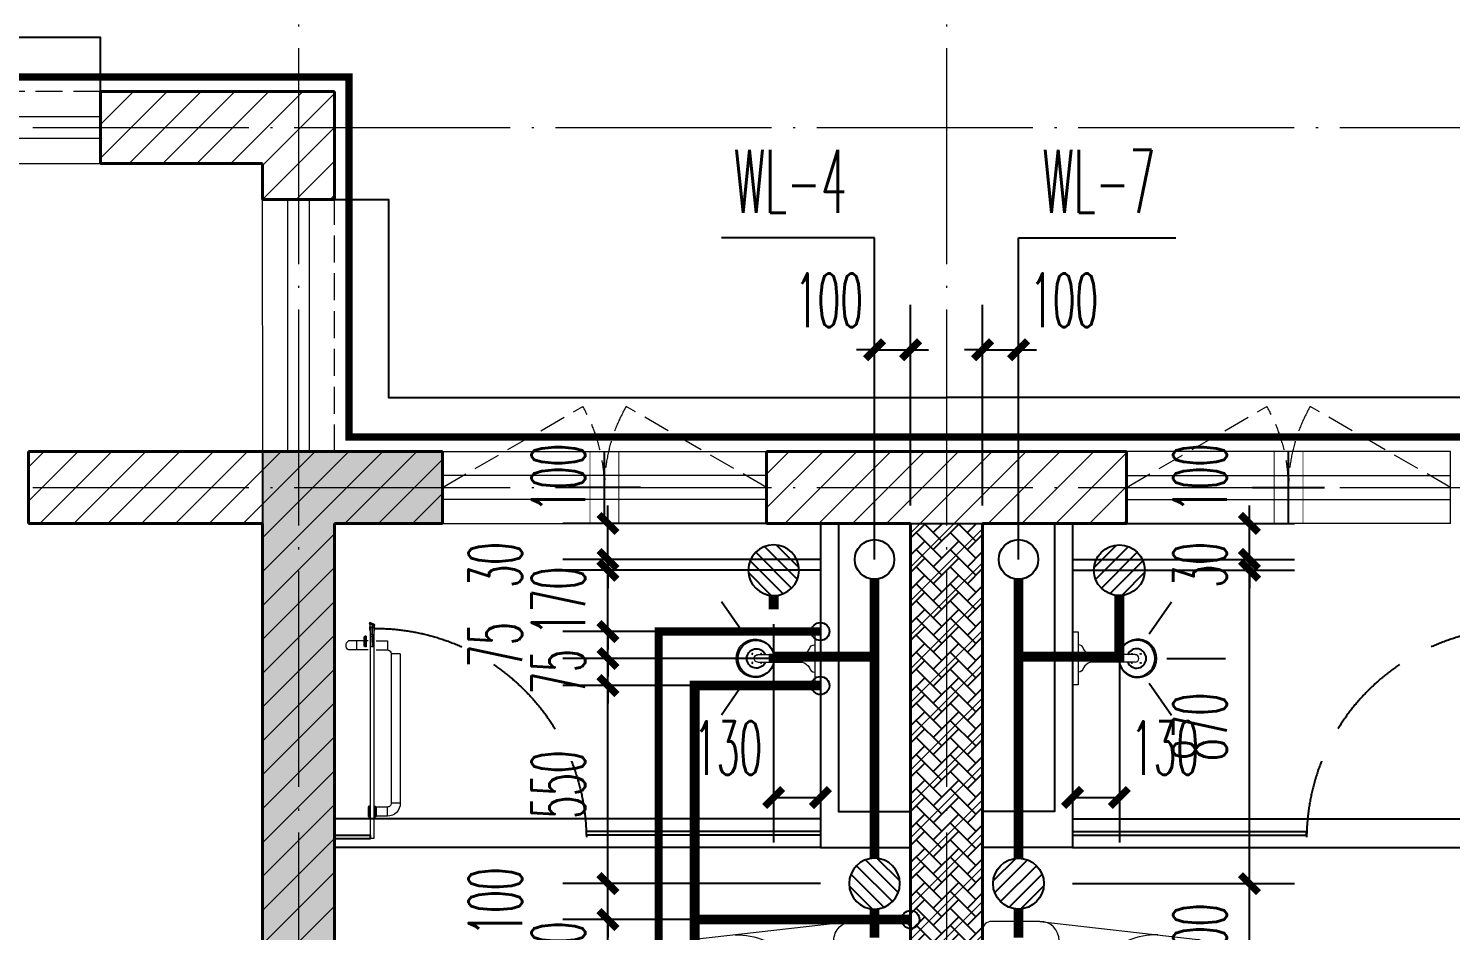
# Model space of a CAD drawing. Extents: x 27938 to 650306, y -92720 to 1524912.
# Drawn here: x 296967 to 300917, y 111775 to 114281 of the extents above; entities that cross this region are included whole.
import ezdxf

# ---------------------------------------------------------------- set-up
doc = ezdxf.new("R2010")
doc.units = 0
doc.header["$LTSCALE"] = 1000
doc.header["$MEASUREMENT"] = 0
doc.linetypes.add('DASH', pattern=[0.35, 0.25, -0.1])
doc.linetypes.add('DOTE', pattern=[2.42, 2, -0.2, 0.02, -0.2])
for name, color, linetype in [('COLUMN', 9, 'Continuous'), ('DIM_污水', 3, 'Continuous'), ('EQUIP_地漏', 7, 'Continuous'), ('IP-bath&kitchen-JOHNSON', 4, 'Continuous'), ('P-bath&kitchen-JOHNSON', 4, 'Continuous'), ('PIPE-污水', 2, 'W'), ('PIPE-热给水', 5, 'RJ1'), ('PIPE-给水', 3, 'J1'), ('TWT_DIM', 3, 'Continuous'), ('VPIPE-污水', 2, 'W'), ('VPIPE-热给水', 5, 'RJ1'), ('VPIPE-给水', 3, 'TG_J'), ('保温', 6, 'Continuous'), ('机电标识类', 1, 'Continuous'), ('看线', 251, 'Continuous')]:
    doc.layers.add(name, color=color, linetype=linetype)
for name, color, linetype, lineweight in [('DOTE', 19, 'DOTE', 9), ('LVTRY', 1, 'Continuous', 13), ('PUB_HATCH', 8, 'Continuous', 9), ('WALL', 9, 'Continuous', 40), ('WINDOW', 8, 'Continuous', 15), ('平面-栏杆', 135, 'Continuous', 15), ('平面-看线', 45, 'Continuous', 15), ('平面-空调室内机', 176, 'Continuous', 9), ('空调', 76, 'Continuous', 13)]:
    doc.layers.add(name, color=color, linetype=linetype, lineweight=lineweight)
doc.styles.add('_TCH_DIM_T3', font='SIMPLEX.shx', dxfattribs={"width": 0.494118, "bigfont": 'GBCBIG.shx'})
doc.styles.add('_TWT_SERIAL', font='simplex.shx', dxfattribs={"width": 0.6, "oblique": 10, "height": 3, "bigfont": 'aadri.shx'})
doc.styles.get("Standard").update_dxf_attribs({"font": 'gbenor.shx', "bigfont": 'gbcbig.shx'})
doc.styles.add('TG_LINETYPE', font='SIMPLEX', dxfattribs={"width": 0.8, "height": 3, "bigfont": 'HZTXT'})
doc.linetypes.add('J1', pattern='A,3,-0.2,["J1",Standard,S=0.25,R=0,X=-0.1,Y=-0.115],-0.35', length=3.55)
doc.linetypes.add('RJ1', pattern='A,3,-0.2,["RJ1",Standard,S=0.25,R=0,X=-0.1,Y=-0.115],-0.5', length=3.7)
doc.linetypes.add('TG_J', pattern='A,2,-0.22,["J",TG_LINETYPE,S=0.1,R=0,X=-0.18,Y=-0.15],0', length=2.22)
doc.linetypes.add('W', pattern='A,3,-0.2,["W",Standard,S=0.25,R=0,X=-0.1,Y=-0.115],-0.2', length=3.4)
doc.dimstyles.new('_TWT_ARCH&&50', dxfattribs={"dimtxt": 148.75, "dimasz": 50, "dimexe": 125, "dimexo": 150, "dimgap": 63.125, "dimtad": 1, "dimdec": 0, "dimzin": 0, "dimdsep": 46, "dimtxsty": '_TCH_DIM_T3', "dimblk": 'ARCHTICK', "dimcen": 0.09, "dimclrt": 7, "dimazin": 2, "dimtfac": 1, "dimtdec": 0, "dimtix": 1, "dimtmove": 2, "dimatfit": 3, "dimfxl": 1, "dimtolj": 1, "dimtzin": 0, "dimarcsym": 0})
pattern_1 = [(45, (0, 47.75), (-47.022601, 47.022601), [])]

# ---------------------------------------------------------------- blocks, each defined once
blk = doc.blocks.new('FGDGDRGSDGDG')
at = {"layer": 'DOTE', "linetype": 'DOTE', "ltscale": 0.3}
for p, q in [((515782.5, 529998.5), (515782.5, 522348.5)), ((517582.5, 529998.5), (517582.5, 513948.5)), ((488182.5, 526148.5), (546982.5, 526148.5)), ((488182.5, 525148.5), (546982.5, 525148.5))]:
    blk.add_line(p, q, dxfattribs=at)
blk = doc.blocks.new('rrrrrrrrrrrra')
at = {"color": 0}
for p, q in [((252.6, 483.7), (-87.4, 483.7)), ((-112.4, 458.7), (-112.4, 324.3)), ((277.6, 324.3), (277.6, 458.7)), ((-112.4, 324.3), (-63.7, -103.4)), ((277.6, 324.3), (227.5, -115.6)), ((-59.1, 271.1), (224.3, 271.1)), ((-20.6, 232.4), (-34.2, 153.6)), ((191.3, 200.5), (-26.1, 200.5)), ((185.8, 232.4), (-20.6, 232.4)), ((185.8, 232.4), (199.4, 153.6))]:
    blk.add_line(p, q, dxfattribs=at)
for centre, radius, start, end in [((-87.4, 458.7), 25, 90, 180), ((252.6, 458.7), 25, 0, 90), ((-59.1, 324.3), 53.3, 180, 270), ((224.3, 324.3), 53.3, 270, 0), ((-322.6, 209.8), 293.8, 333.5369, 351.4828), ((487.8, 209.8), 293.8, 188.5172, 206.4631), ((149, -3.2), 224.1, 158.5202, 180), ((16.2, -3.2), 224.1, 0, 21.4798), ((83.8, -63.6), 152.8, 195.0773, 340.1181)]:
    blk.add_arc(centre, radius, start, end, dxfattribs=at)
blk = doc.blocks.new('A$C1E0F638F')
at = {"color": 0}
for points in [[(499.7, 435.1), (499.7, 85.1), (0, 85.1), (0, 435.1)], [(269.9, 30), (229.9, 30), (229.9, 195), (269.9, 195)], [(119.9, 0), (179.9, 0), (179.9, 60), (119.9, 60)], [(146.9, 55), (152.9, 55), (152.9, 5), (146.9, 5)], [(379.9, 0), (319.9, 0), (319.9, 60), (379.9, 60)], [(352.9, 55), (346.9, 55), (346.9, 5), (352.9, 5)], [(229.9, 30), (269.9, 30), (269.9, 10), (229.9, 10)]]:
    blk.add_lwpolyline(points, close=True, dxfattribs=at)
blk.add_lwpolyline([(269.9, 60), (279.9, 60), (279.9, 0), (219.9, 0), (219.9, 60), (229.9, 60)], dxfattribs=at)
blk.add_circle((249.9, 236.3), 26, dxfattribs=at)
blk = doc.blocks.new('135')
blk.add_hatch(color=0).paths.add_polyline_path([(4.8, 1.8), (3.6, -1), (-4.7, 2.5), (-3.5, 5.3)])
at = {"color": 0}
for p, q in [((-6.3, 2.6), (5.4, -2.3)), ((-5.7, 2.9), (-5.2, 2.7)), ((-5.6, 18.9), (-3.4, 19.4)), ((-3.4, 19.4), (-5.5, 19.4)), ((5.2, 10.9), (-5.3, 10.9)), ((5.2, 9.7), (-5.2, 9.7)), ((-5.2, 2.7), (-3.8, 5.9)), ((-5, 10.9), (-5, 30.5)), ((-3.8, 5.9), (5.4, 2.1)), ((0, 0), (0, 39.1)), ((5.6, 18.9), (3.4, 19.3)), ((3.4, 19.3), (5.6, 19.3)), ((4.1, -1.2), (5.4, 2.1)), ((5, 10.9), (5, 32.3)), ((4.1, -1.2), (5.7, -1.8))]:
    blk.add_line(p, q, dxfattribs=at)
for centre, radius, start, end in [((6.2, 15.8), 13.5, 151.0147, 204.8403), ((13.5, 4.2), 20.5, 163.0924, 182.0012), ((-6, 3.6), 1, 184.2275, 248.4661), ((8.6, 15.5), 14.6, 166.278, 198.0953), ((13.5, 4.2), 19.5, 163.7443, 182.5269), ((-5.5, 3.3), 0.5, 181.9385, 247.2597), ((-5.2, 22.1), 0.5, 335.7643, 151.0147), ((3.8, 18.1), 9.42, 155.7643, 171.9773), ((5.2, 22.3), 0.5, 29.8425, 204.574), ((-5.9, 17.2), 11.7, 10.475, 24.574), ((29.1, 6.7), 24, 172.9439, 199.2318), ((-6.3, 15.4), 12.4, 338.6449, 16.0476), ((-6, 15.8), 13.4, 334.9111, 29.8425), ((26.4, 6.3), 20.6, 169.1454, 199.9526), ((5.9, -1.2), 1.17, 247.4597, 19.9526), ((5.9, -1.4), 0.5, 247.4597, 19.2318)]:
    blk.add_arc(centre, radius, start, end, dxfattribs=at)
blk.add_open_spline([(-5, 30.5), (-4.1, 31.3), (-2.3, 33), (0.9, 29.2), (3.5, 31.1), (5, 32.3)], degree=3, knots=[0, 0, 0, 0, 3.066329, 6.218313, 11.124135, 11.124135, 11.124135, 11.124135], dxfattribs=at)
blk = doc.blocks.new('SDFAWERAWER')
at = {"layer": 'LVTRY', "color": 0}
for p, q in [((593987.8, -1242190.5), (593978.2, -1242214)), ((594017.1, -1242202.5), (593987.8, -1242190.5)), ((594015.8, -1242220.4), (594027.2, -1242192.7)), ((594025.7, -1242203.9), (594018.5, -1242221.5)), ((594022.6, -1242211.4), (594029.8, -1242193.8)), ((594025.4, -1242210.8), (594031.1, -1242196.8)), ((594027.2, -1242192.7), (594033, -1242195.1)), ((594029.8, -1242193.8), (594031.1, -1242196.8)), ((594032.2, -1242197.2), (594033, -1242195.1)), ((594033, -1242195.1), (594034, -1242197.4)), ((594033.8, -1242197.9), (594034, -1242197.4)), ((594047.3, -1242200.9), (594035.9, -1242228.7)), ((594041.6, -1242228.5), (594051.2, -1242205)), ((594049.9, -1242202), (594043.3, -1242218.2)), ((594047.3, -1242200.9), (594049.9, -1242202)), ((594049.9, -1242202), (594051.2, -1242205)), ((593941.2, -1242210.1), (593783.7, -1242594.8)), ((593964.6, -1242219.7), (593807.2, -1242604.4)), ((593941.2, -1242210.1), (593964.6, -1242219.7)), ((594007.5, -1242226), (593978.2, -1242214)), ((594015.8, -1242220.4), (594021.7, -1242222.8)), ((594018.5, -1242221.5), (594021.5, -1242220.3)), ((594025.4, -1242210.8), (594021.5, -1242220.3)), ((594022.6, -1242220.7), (594021.7, -1242222.8)), ((594021.7, -1242222.8), (594023.9, -1242221.9)), ((594024.2, -1242221.4), (594023.9, -1242221.9)), ((594027.7, -1242234.3), (594078.4, -1242255)), ((594035.9, -1242228.7), (594038.6, -1242229.7)), ((594037.3, -1242210.8), (594088, -1242231.6)), ((594038.6, -1242229.7), (594045.2, -1242213.6)), ((594038.6, -1242229.7), (594041.6, -1242228.5)), ((594057.1, -1242246.3), (594066.7, -1242222.8)), ((593783.7, -1242594.8), (593807.2, -1242604.4)), ((593803.2, -1242641.3), (593812.8, -1242617.9)), ((593812.8, -1242617.9), (593842.2, -1242629.9)), ((593842.2, -1242629.9), (593832.6, -1242653.3)), ((593845.2, -1242628.6), (593833.8, -1242656.3)), ((593847.8, -1242629.7), (593836.5, -1242657.4)), ((593845.2, -1242628.6), (593842.2, -1242629.9)), ((593847.8, -1242629.7), (593845.2, -1242628.6)), ((593847.1, -1242661.8), (593858.5, -1242634.1)), ((593849.8, -1242662.9), (593861.2, -1242635.2)), ((593852.1, -1242661.9), (593862.1, -1242637.4)), ((593858.5, -1242634.1), (593861.2, -1242635.2)), ((593861.2, -1242635.2), (593862.1, -1242637.4)), ((593803.2, -1242641.3), (593832.6, -1242653.3)), ((593833.8, -1242656.3), (593832.6, -1242653.3)), ((593836.5, -1242657.4), (593833.8, -1242656.3)), ((593847.1, -1242661.8), (593849.8, -1242662.9))]:
    blk.add_line(p, q, dxfattribs=at)
blk.add_lwpolyline([(593823.5, -1242717), (594045.8, -1242173.9), (594036.5, -1242170.2), (593814.2, -1242713.2)], close=True, dxfattribs=at)
blk.add_arc((594075.3, -1242240), 15.3, 281.7932, 33.7019, dxfattribs=at)
for centre, major_axis, start_param, end_param in [((593974.2, -1242223.6), (3.93, 9.6), 0, 1.570796), ((593816.8, -1242608.3), (13.5, 33.1), 1.570796, 3.141593), ((593816.8, -1242608.3), (3.93, 9.6), 1.570796, 3.141593)]:
    blk.add_ellipse(centre, major_axis=major_axis, ratio=1, start_param=start_param, end_param=end_param, dxfattribs=at)
at = {"layer": 'P-bath&kitchen-JOHNSON', "color": 0, "linetype": 'DASH'}
blk.add_arc((593809.8, -1242714), 586.2, 67.5369, 157.1325, dxfattribs=at)
at = {"layer": 'LVTRY', "color": 8, "xscale": -1, "rotation": 157.7329157530927}
blk.add_blockref('135', (594045.3, -1242161.9), dxfattribs=at)
blk = doc.blocks.new('A$C5DCB2F21')
at = {"layer": 'IP-bath&kitchen-JOHNSON', "color": 0}
for p, q in [((-68.3, -213.2), (-157.7, -275)), ((68.2, -213.2), (157.6, -275)), ((-0.1, -261.4), (-0.1, -424.7))]:
    blk.add_line(p, q, dxfattribs=at)
for centre, major_axis, ratio, start_param, end_param in [((0, -178.8), (-51, 0), 0.990052, -1.36297, 4.504563), ((0, -177.8), (-26.8, 0), 0.994812, -1.167677, 4.309269)]:
    blk.add_ellipse(centre, major_axis=major_axis, ratio=ratio, start_param=start_param, end_param=end_param, dxfattribs=at)
at = {"layer": 'LVTRY', "color": 0}
for p, q in [((73.6, 0), (-73.6, 0)), ((-10.5, -173.5), (-10.5, -49.3)), ((10.6, -173.5), (10.6, -49.3))]:
    blk.add_line(p, q, dxfattribs=at)
blk.add_lwpolyline([(73.6, 0), (73.6, -15.8), (-73.6, -15.8), (-73.6, 0)], dxfattribs=at)
for points in [[(-26.3, -30.7, -0.364142), (-37.8, -15.8, -0.020495)], [(-10.5, -49.4, 0.214893), (-26.3, -30.7, 7.649644)], [(10.6, -49.3, -0.21439), (26.3, -30.7, -7.649644)], [(26.3, -30.7, 0.364142), (37.8, -15.8, 0.020495)]]:
    blk.add_lwpolyline(points, format="xyb", dxfattribs=at)
blk.add_arc((0, -173.5), 10.5, 180, 0, dxfattribs=at)
for centre, major_axis, ratio, start_param, end_param in [((0, -181.3), (53.6, 0), 0.987577, 1.76809, 7.656688), ((-12.4, -164.7), (0, 1.43), 0.85, -1.570796, 4.712389), ((-12.4, -189.2), (0, 1.43), 0.85, 4.712389, 10.995574), ((12.5, -164.7), (0, 1.43), 0.85, 4.712389, 10.995574), ((12.5, -189.2), (0, 1.43), 0.85, 4.712389, 10.995574)]:
    blk.add_ellipse(centre, major_axis=major_axis, ratio=ratio, start_param=start_param, end_param=end_param, dxfattribs=at)
blk = doc.blocks.new('GDGDRGDGRD')
at = {"layer": 'IP-bath&kitchen-JOHNSON', "color": 0}
for p, q in [((490532.6, 524228.1), (491882.6, 524228.1)), ((490532.6, 524193.1), (491182.6, 524193.1)), ((491182.6, 524183.1), (491182.6, 524193.1)), ((490532.6, 524183.1), (491182.6, 524183.1)), ((491882.6, 524183.1), (491782.6, 524183.1)), ((491782.6, 524173.1), (491782.6, 524183.1)), ((491882.6, 524173.1), (491782.6, 524173.1)), ((490532.6, 524148.1), (491882.6, 524148.1))]:
    blk.add_line(p, q, dxfattribs=at)
for points in [[(490532.6, 525048.5), (490532.6, 524148.1), (490282.6, 524148.1)], [(490482.6, 525048.5), (490482.6, 524248.1), (490282.6, 524248.1)]]:
    blk.add_lwpolyline(points, dxfattribs=at)
at = {"layer": 'LVTRY', "color": 0}
blk.add_lwpolyline([(490882.6, 522448.5), (490282.6, 522448.5), (490282.6, 523348.5), (490882.6, 523348.5)], close=True, dxfattribs=at)
at = {"layer": 'IP-bath&kitchen-JOHNSON', "color": 8}
for name, p, rotation in [('A$C5DCB2F21', (490532.6, 524673.5), 90.008488524447), ('SDFAWERAWER', (-528535.9, 1449333.6), 22.25976934310711)]:
    blk.add_blockref(name, p, dxfattribs=dict(at, rotation=rotation))
at = {"layer": 'LVTRY', "color": 8, "extrusion": (0, 0, -1), "xscale": -1, "zscale": -1, "rotation": 270}
blk.add_blockref('rrrrrrrrrrrra', (-490766.3, 523665.7), dxfattribs=at)
at = {"layer": 'LVTRY', "color": 8, "xscale": -1, "rotation": 270}
blk.add_blockref('A$C1E0F638F', (490347.5, 522648.8), dxfattribs=at)
blk = doc.blocks.new('gdfgdgdgr')
at = {"layer": 'PUB_HATCH'}
blk.add_hatch(color=256, dxfattribs=at).paths.add_polyline_path([(503277.5, 529113.9), (503277.5, 529313.9), (502777.6, 529313.9), (502777.6, 526313.9), (502977.6, 526313.9), (502977.6, 529113.9)])
at = {"layer": 'COLUMN', "color": 8}
for p, q in [((503277.5, 529313.9), (502777.6, 529313.9)), ((502777.6, 529313.9), (502777.6, 526313.9)), ((503277.5, 529113.9), (503277.5, 529313.9)), ((502977.6, 526313.9), (502977.6, 529113.9)), ((502977.6, 529113.9), (503277.5, 529113.9))]:
    blk.add_line(p, q, dxfattribs=at)
blk = doc.blocks.new('dongkong')
at = {"color": 0}
blk.add_wipeout([(-603756, 210771), (-603756, 210570.8), (-603836, 210570.8), (-603836, 210771)], dxfattribs=at)
at = {"layer": '机电标识类', "color": 0, "linetype": 'DASH', "ltscale": 400}
for p, q in [((-603796, 210771), (-603796, 210570.8)), ((-603896, 210670.7), (-603696, 210670.7))]:
    blk.add_line(p, q, dxfattribs=at)
at = {"layer": '空调', "color": 0, "linetype": 'DASH', "const_width": 2}
blk.add_lwpolyline([(-603756, 210771), (-603756, 210570.8), (-603836, 210570.8), (-603836, 210771)], close=True, dxfattribs=at)
blk = doc.blocks.new('A$C6C4C4DE5')
at = {"layer": '保温', "linetype": 'ByBlock', "ltscale": 10}
h = blk.add_hatch(dxfattribs=at)
h.set_pattern_fill('AR-HBONE', color=251, scale=55)
h.set_pattern_definition([(45, (-445516.58, -596648.81), (0, 47.4157523), [100.584, -33.528]), (135, (-445492.87, -596625.102), (3e-15, 47.4157523), [100.584, -33.528])])
edge = h.paths.add_edge_path()
edge.add_line((200, 5200), (200.1, 7800))
edge.add_line((200.1, 7800), (0.1, 7800))
edge.add_line((0.1, 7800), (0, 5200))
edge.add_line((0, 5200), (200, 5200))
at = {"layer": '保温', "color": 251, "linetype": 'ByBlock', "ltscale": 10}
blk.add_line((0, 7800), (200, 7800), dxfattribs=at)
blk = doc.blocks.new('_ArchTick')
at = {"color": 0, "linetype": 'ByBlock', "const_width": 0.4}
blk.add_lwpolyline([(-0.5, -0.5), (0.5, 0.5)], dxfattribs=at)
blk = doc.blocks.new('*D350')
at = {"layer": 'Defpoints', "color": 0}
for p in [(299866.7, 112775.9), (299996.7, 112775.9), (299996.7, 112144.8)]:
    blk.add_point(p, dxfattribs=at)
at = {"layer": 'TWT_DIM', "color": 0, "lineweight": -2}
for p, q in [((299866.7, 112625.9), (299866.7, 112019.8)), ((299996.7, 112625.9), (299996.7, 112019.8)), ((299866.7, 112144.8), (299996.7, 112144.8))]:
    blk.add_line(p, q, dxfattribs=at)
at = {"layer": 'TWT_DIM', "color": 0, "lineweight": -2, "xscale": 50, "yscale": 50, "zscale": 50, "rotation": 180}
blk.add_blockref('_ArchTick', (299866.7, 112144.8), dxfattribs=at)
at = {"layer": 'TWT_DIM', "color": 0, "lineweight": -2, "xscale": 50, "yscale": 50, "zscale": 50}
blk.add_blockref('_ArchTick', (299996.7, 112144.8), dxfattribs=at)
at = {"layer": 'TWT_DIM', "color": 7, "insert": (300123.3, 112282.3), "char_height": 148.75, "attachment_point": 5, "style": '_TCH_DIM_T3'}
blk.add_mtext('\\A1;130', dxfattribs=at)
blk = doc.blocks.new('*D351')
at = {"layer": 'Defpoints', "color": 0}
for p in [(299716.6, 113388.3), (299616.6, 112805.9), (299716.6, 112805.9)]:
    blk.add_point(p, dxfattribs=at)
at = {"layer": 'TWT_DIM', "color": 0, "lineweight": -2}
for p, q in [((299616.6, 112955.9), (299616.6, 113513.3)), ((299716.6, 112955.9), (299716.6, 113513.3)), ((299616.6, 113388.3), (299566.6, 113388.3)), ((299616.6, 113388.3), (299716.6, 113388.3)), ((299716.6, 113388.3), (299766.6, 113388.3))]:
    blk.add_line(p, q, dxfattribs=at)
at = {"layer": 'TWT_DIM', "color": 0, "lineweight": -2, "xscale": 50, "yscale": 50, "zscale": 50}
blk.add_blockref('_ArchTick', (299616.6, 113388.3), dxfattribs=at)
at = {"layer": 'TWT_DIM', "color": 0, "lineweight": -2, "xscale": 50, "yscale": 50, "zscale": 50, "rotation": 180}
blk.add_blockref('_ArchTick', (299716.6, 113388.3), dxfattribs=at)
at = {"layer": 'TWT_DIM', "color": 7, "insert": (299843.2, 113525.8), "char_height": 148.75, "attachment_point": 5, "style": '_TCH_DIM_T3'}
blk.add_mtext('\\A1;100', dxfattribs=at)
blk = doc.blocks.new('*D354')
at = {"layer": 'Defpoints', "color": 0}
for p in [(299716.6, 111905.5), (300358.2, 111905.5), (299716.6, 111605.7)]:
    blk.add_point(p, dxfattribs=at)
at = {"layer": 'TWT_DIM', "color": 0, "lineweight": -2}
for p, q in [((300358.2, 111905.5), (300358.2, 111955.5)), ((299866.6, 111905.5), (300483.2, 111905.5)), ((300358.2, 111605.7), (300358.2, 111905.5)), ((299866.6, 111605.7), (300483.2, 111605.7)), ((300358.2, 111605.7), (300358.2, 111555.7))]:
    blk.add_line(p, q, dxfattribs=at)
at = {"layer": 'TWT_DIM', "color": 0, "lineweight": -2, "xscale": 50, "yscale": 50, "zscale": 50}
for p, rotation in [((300358.2, 111905.5), 270), ((300358.2, 111605.7), 90)]:
    blk.add_blockref('_ArchTick', p, dxfattribs=dict(at, rotation=rotation))
at = {"layer": 'TWT_DIM', "color": 7, "insert": (300220.7, 111755.6), "char_height": 148.75, "attachment_point": 5, "rotation": 90, "style": '_TCH_DIM_T3'}
blk.add_mtext('\\A1;300', dxfattribs=at)
blk = doc.blocks.new('*D355')
at = {"layer": 'Defpoints', "color": 0}
for p in [(299716.6, 112775.9), (300358.2, 112775.9), (299716.6, 111905.5)]:
    blk.add_point(p, dxfattribs=at)
at = {"layer": 'TWT_DIM', "color": 0, "lineweight": -2}
for p, q in [((299866.6, 112775.9), (300483.2, 112775.9)), ((300358.2, 111905.5), (300358.2, 112775.9)), ((299866.6, 111905.5), (300483.2, 111905.5))]:
    blk.add_line(p, q, dxfattribs=at)
at = {"layer": 'TWT_DIM', "color": 0, "lineweight": -2, "xscale": 50, "yscale": 50, "zscale": 50}
for p, rotation in [((300358.2, 112775.9), 90), ((300358.2, 111905.5), 270)]:
    blk.add_blockref('_ArchTick', p, dxfattribs=dict(at, rotation=rotation))
at = {"layer": 'TWT_DIM', "color": 7, "insert": (300220.7, 112340.7), "char_height": 148.75, "attachment_point": 5, "rotation": 90, "style": '_TCH_DIM_T3'}
blk.add_mtext('\\A1;870', dxfattribs=at)
blk = doc.blocks.new('*D356')
at = {"layer": 'Defpoints', "color": 0}
for p in [(299716.6, 112805.9), (299716.6, 112775.9), (300358.2, 112805.9)]:
    blk.add_point(p, dxfattribs=at)
at = {"layer": 'TWT_DIM', "color": 0, "lineweight": -2}
for p, q in [((300358.2, 112805.9), (300358.2, 112855.9)), ((299866.6, 112805.9), (300483.2, 112805.9)), ((299866.6, 112775.9), (300483.2, 112775.9)), ((300358.2, 112775.9), (300358.2, 112805.9)), ((300358.2, 112775.9), (300358.2, 112725.9))]:
    blk.add_line(p, q, dxfattribs=at)
at = {"layer": 'TWT_DIM', "color": 0, "lineweight": -2, "xscale": 50, "yscale": 50, "zscale": 50}
for p, rotation in [((300358.2, 112805.9), 270), ((300358.2, 112775.9), 90)]:
    blk.add_blockref('_ArchTick', p, dxfattribs=dict(at, rotation=rotation))
at = {"layer": 'TWT_DIM', "color": 7, "insert": (300220.7, 112790.9), "char_height": 148.75, "attachment_point": 5, "rotation": 90, "style": '_TCH_DIM_T3'}
blk.add_mtext('\\A1;30', dxfattribs=at)
blk = doc.blocks.new('*D357')
at = {"layer": 'Defpoints', "color": 0}
for p in [(299716.6, 112905.9), (300358.2, 112905.9), (299716.6, 112805.9)]:
    blk.add_point(p, dxfattribs=at)
at = {"layer": 'TWT_DIM', "color": 0, "lineweight": -2}
for p, q in [((300358.2, 112905.9), (300358.2, 112955.9)), ((299866.6, 112905.9), (300483.2, 112905.9)), ((300358.2, 112805.9), (300358.2, 112905.9)), ((299866.6, 112805.9), (300483.2, 112805.9)), ((300358.2, 112805.9), (300358.2, 112755.9))]:
    blk.add_line(p, q, dxfattribs=at)
at = {"layer": 'TWT_DIM', "color": 0, "lineweight": -2, "xscale": 50, "yscale": 50, "zscale": 50}
for p, rotation in [((300358.2, 112905.9), 270), ((300358.2, 112805.9), 90)]:
    blk.add_blockref('_ArchTick', p, dxfattribs=dict(at, rotation=rotation))
at = {"layer": 'TWT_DIM', "color": 7, "insert": (300220.7, 113032.5), "char_height": 148.75, "attachment_point": 5, "rotation": 90, "style": '_TCH_DIM_T3'}
blk.add_mtext('\\A1;100', dxfattribs=at)
blk = doc.blocks.new('*D432')
at = {"layer": 'Defpoints', "color": 0}
for p in [(299036.5, 112775.9), (299166.5, 112775.9), (299166.5, 112144.8)]:
    blk.add_point(p, dxfattribs=at)
at = {"layer": 'TWT_DIM', "color": 0, "lineweight": -2}
for p, q in [((299036.5, 112625.9), (299036.5, 112019.8)), ((299166.5, 112625.9), (299166.5, 112019.8)), ((299036.5, 112144.8), (299166.5, 112144.8))]:
    blk.add_line(p, q, dxfattribs=at)
at = {"layer": 'TWT_DIM', "color": 0, "lineweight": -2, "xscale": 50, "yscale": 50, "zscale": 50, "rotation": 180}
blk.add_blockref('_ArchTick', (299036.5, 112144.8), dxfattribs=at)
at = {"layer": 'TWT_DIM', "color": 0, "lineweight": -2, "xscale": 50, "yscale": 50, "zscale": 50}
blk.add_blockref('_ArchTick', (299166.5, 112144.8), dxfattribs=at)
at = {"layer": 'TWT_DIM', "color": 7, "insert": (298909.9, 112282.3), "char_height": 148.75, "attachment_point": 5, "style": '_TCH_DIM_T3'}
blk.add_mtext('\\A1;130', dxfattribs=at)
blk = doc.blocks.new('*D433')
at = {"layer": 'Defpoints', "color": 0}
for p in [(299416.6, 113388.3), (299316.6, 112805.9), (299416.6, 112805.9)]:
    blk.add_point(p, dxfattribs=at)
at = {"layer": 'TWT_DIM', "color": 0, "lineweight": -2}
for p, q in [((299316.6, 112955.9), (299316.6, 113513.3)), ((299416.6, 112955.9), (299416.6, 113513.3)), ((299316.6, 113388.3), (299266.6, 113388.3)), ((299316.6, 113388.3), (299416.6, 113388.3)), ((299416.6, 113388.3), (299466.6, 113388.3))]:
    blk.add_line(p, q, dxfattribs=at)
at = {"layer": 'TWT_DIM', "color": 0, "lineweight": -2, "xscale": 50, "yscale": 50, "zscale": 50}
blk.add_blockref('_ArchTick', (299316.6, 113388.3), dxfattribs=at)
at = {"layer": 'TWT_DIM', "color": 0, "lineweight": -2, "xscale": 50, "yscale": 50, "zscale": 50, "rotation": 180}
blk.add_blockref('_ArchTick', (299416.6, 113388.3), dxfattribs=at)
at = {"layer": 'TWT_DIM', "color": 7, "insert": (299190, 113525.8), "char_height": 148.75, "attachment_point": 5, "style": '_TCH_DIM_T3'}
blk.add_mtext('\\A1;100', dxfattribs=at)
blk = doc.blocks.new('*D437')
at = {"layer": 'Defpoints', "color": 0}
for p in [(298576.1, 111805.7), (299316.6, 111805.7), (299316.6, 111605.7)]:
    blk.add_point(p, dxfattribs=at)
at = {"layer": 'TWT_DIM', "color": 0, "lineweight": -2}
for p, q in [((298576.1, 111805.7), (298576.1, 111855.7)), ((299166.6, 111805.7), (298451.1, 111805.7)), ((298576.1, 111605.7), (298576.1, 111805.7)), ((299166.6, 111605.7), (298451.1, 111605.7)), ((298576.1, 111605.7), (298576.1, 111555.7))]:
    blk.add_line(p, q, dxfattribs=at)
at = {"layer": 'TWT_DIM', "color": 0, "lineweight": -2, "xscale": 50, "yscale": 50, "zscale": 50}
for p, rotation in [((298576.1, 111805.7), 270), ((298576.1, 111605.7), 90)]:
    blk.add_blockref('_ArchTick', p, dxfattribs=dict(at, rotation=rotation))
at = {"layer": 'TWT_DIM', "color": 7, "insert": (298438.6, 111705.7), "char_height": 148.75, "attachment_point": 5, "rotation": 90, "style": '_TCH_DIM_T3'}
blk.add_mtext('\\A1;200', dxfattribs=at)
blk = doc.blocks.new('*D438')
at = {"layer": 'Defpoints', "color": 0}
for p in [(298576.1, 111905.5), (299316.6, 111905.5), (299316.6, 111805.7)]:
    blk.add_point(p, dxfattribs=at)
at = {"layer": 'TWT_DIM', "color": 0, "lineweight": -2}
for p, q in [((298576.1, 111905.5), (298576.1, 111955.5)), ((299166.6, 111905.5), (298451.1, 111905.5)), ((298576.1, 111805.7), (298576.1, 111905.5)), ((299166.6, 111805.7), (298451.1, 111805.7)), ((298576.1, 111805.7), (298576.1, 111755.7))]:
    blk.add_line(p, q, dxfattribs=at)
at = {"layer": 'TWT_DIM', "color": 0, "lineweight": -2, "xscale": 50, "yscale": 50, "zscale": 50}
for p, rotation in [((298576.1, 111905.5), 270), ((298576.1, 111805.7), 90)]:
    blk.add_blockref('_ArchTick', p, dxfattribs=dict(at, rotation=rotation))
at = {"layer": 'TWT_DIM', "color": 7, "insert": (298263.6, 111855.6), "char_height": 148.75, "attachment_point": 5, "rotation": 90, "style": '_TCH_DIM_T3'}
blk.add_mtext('\\A1;100', dxfattribs=at)
blk = doc.blocks.new('*D439')
at = {"layer": 'Defpoints', "color": 0}
for p in [(298576.1, 112455.8), (299316.6, 112455.8), (299316.6, 111905.5)]:
    blk.add_point(p, dxfattribs=at)
at = {"layer": 'TWT_DIM', "color": 0, "lineweight": -2}
for p, q in [((299166.6, 112455.8), (298451.1, 112455.8)), ((298576.1, 111905.5), (298576.1, 112455.8)), ((299166.6, 111905.5), (298451.1, 111905.5))]:
    blk.add_line(p, q, dxfattribs=at)
at = {"layer": 'TWT_DIM', "color": 0, "lineweight": -2, "xscale": 50, "yscale": 50, "zscale": 50}
for p, rotation in [((298576.1, 112455.8), 90), ((298576.1, 111905.5), 270)]:
    blk.add_blockref('_ArchTick', p, dxfattribs=dict(at, rotation=rotation))
at = {"layer": 'TWT_DIM', "color": 7, "insert": (298438.6, 112180.7), "char_height": 148.75, "attachment_point": 5, "rotation": 90, "style": '_TCH_DIM_T3'}
blk.add_mtext('\\A1;550', dxfattribs=at)
blk = doc.blocks.new('*D440')
at = {"layer": 'Defpoints', "color": 0}
for p in [(298576.1, 112530.9), (299316.6, 112530.9), (299316.6, 112455.8)]:
    blk.add_point(p, dxfattribs=at)
at = {"layer": 'TWT_DIM', "color": 0, "lineweight": -2}
for p, q in [((298576.1, 112530.9), (298576.1, 112580.9)), ((299166.6, 112530.9), (298451.1, 112530.9)), ((298576.1, 112455.8), (298576.1, 112530.9)), ((299166.6, 112455.8), (298451.1, 112455.8)), ((298576.1, 112455.8), (298576.1, 112405.8))]:
    blk.add_line(p, q, dxfattribs=at)
at = {"layer": 'TWT_DIM', "color": 0, "lineweight": -2, "xscale": 50, "yscale": 50, "zscale": 50}
for p, rotation in [((298576.1, 112530.9), 270), ((298576.1, 112455.8), 90)]:
    blk.add_blockref('_ArchTick', p, dxfattribs=dict(at, rotation=rotation))
at = {"layer": 'TWT_DIM', "color": 7, "insert": (298438.6, 112493.4), "char_height": 148.75, "attachment_point": 5, "rotation": 90, "style": '_TCH_DIM_T3'}
blk.add_mtext('\\A1;75', dxfattribs=at)
blk = doc.blocks.new('*D441')
at = {"layer": 'Defpoints', "color": 0}
for p in [(298576.1, 112605.8), (299316.6, 112605.8), (299316.6, 112530.9)]:
    blk.add_point(p, dxfattribs=at)
at = {"layer": 'TWT_DIM', "color": 0, "lineweight": -2}
for p, q in [((298576.1, 112605.8), (298576.1, 112655.8)), ((299166.6, 112605.8), (298451.1, 112605.8)), ((298576.1, 112530.9), (298576.1, 112605.8)), ((299166.6, 112530.9), (298451.1, 112530.9)), ((298576.1, 112530.9), (298576.1, 112480.9))]:
    blk.add_line(p, q, dxfattribs=at)
at = {"layer": 'TWT_DIM', "color": 0, "lineweight": -2, "xscale": 50, "yscale": 50, "zscale": 50}
for p, rotation in [((298576.1, 112605.8), 270), ((298576.1, 112530.9), 90)]:
    blk.add_blockref('_ArchTick', p, dxfattribs=dict(at, rotation=rotation))
at = {"layer": 'TWT_DIM', "color": 7, "insert": (298263.6, 112568.4), "char_height": 148.75, "attachment_point": 5, "rotation": 90, "style": '_TCH_DIM_T3'}
blk.add_mtext('\\A1;75', dxfattribs=at)
blk = doc.blocks.new('*D442')
at = {"layer": 'Defpoints', "color": 0}
for p in [(298576.1, 112775.9), (299316.6, 112775.9), (299316.6, 112605.8)]:
    blk.add_point(p, dxfattribs=at)
at = {"layer": 'TWT_DIM', "color": 0, "lineweight": -2}
for p, q in [((298576.1, 112775.9), (298576.1, 112825.9)), ((299166.6, 112775.9), (298451.1, 112775.9)), ((298576.1, 112605.8), (298576.1, 112775.9)), ((299166.6, 112605.8), (298451.1, 112605.8)), ((298576.1, 112605.8), (298576.1, 112555.8))]:
    blk.add_line(p, q, dxfattribs=at)
at = {"layer": 'TWT_DIM', "color": 0, "lineweight": -2, "xscale": 50, "yscale": 50, "zscale": 50}
for p, rotation in [((298576.1, 112775.9), 270), ((298576.1, 112605.8), 90)]:
    blk.add_blockref('_ArchTick', p, dxfattribs=dict(at, rotation=rotation))
at = {"layer": 'TWT_DIM', "color": 7, "insert": (298438.6, 112690.8), "char_height": 148.75, "attachment_point": 5, "rotation": 90, "style": '_TCH_DIM_T3'}
blk.add_mtext('\\A1;170', dxfattribs=at)
blk = doc.blocks.new('*D443')
at = {"layer": 'Defpoints', "color": 0}
for p in [(298576.1, 112805.9), (299316.6, 112805.9), (299316.6, 112775.9)]:
    blk.add_point(p, dxfattribs=at)
at = {"layer": 'TWT_DIM', "color": 0, "lineweight": -2}
for p, q in [((298576.1, 112805.9), (298576.1, 112855.9)), ((299166.6, 112805.9), (298451.1, 112805.9)), ((299166.6, 112775.9), (298451.1, 112775.9)), ((298576.1, 112775.9), (298576.1, 112805.9)), ((298576.1, 112775.9), (298576.1, 112725.9))]:
    blk.add_line(p, q, dxfattribs=at)
at = {"layer": 'TWT_DIM', "color": 0, "lineweight": -2, "xscale": 50, "yscale": 50, "zscale": 50}
for p, rotation in [((298576.1, 112805.9), 270), ((298576.1, 112775.9), 90)]:
    blk.add_blockref('_ArchTick', p, dxfattribs=dict(at, rotation=rotation))
at = {"layer": 'TWT_DIM', "color": 7, "insert": (298263.6, 112790.9), "char_height": 148.75, "attachment_point": 5, "rotation": 90, "style": '_TCH_DIM_T3'}
blk.add_mtext('\\A1;30', dxfattribs=at)
blk = doc.blocks.new('*D444')
at = {"layer": 'Defpoints', "color": 0}
for p in [(298576.1, 112905.9), (299316.6, 112905.9), (299316.6, 112805.9)]:
    blk.add_point(p, dxfattribs=at)
at = {"layer": 'TWT_DIM', "color": 0, "lineweight": -2}
for p, q in [((298576.1, 112905.9), (298576.1, 112955.9)), ((299166.6, 112905.9), (298451.1, 112905.9)), ((298576.1, 112805.9), (298576.1, 112905.9)), ((299166.6, 112805.9), (298451.1, 112805.9)), ((298576.1, 112805.9), (298576.1, 112755.9))]:
    blk.add_line(p, q, dxfattribs=at)
at = {"layer": 'TWT_DIM', "color": 0, "lineweight": -2, "xscale": 50, "yscale": 50, "zscale": 50}
for p, rotation in [((298576.1, 112905.9), 270), ((298576.1, 112805.9), 90)]:
    blk.add_blockref('_ArchTick', p, dxfattribs=dict(at, rotation=rotation))
at = {"layer": 'TWT_DIM', "color": 7, "insert": (298438.6, 113032.5), "char_height": 148.75, "attachment_point": 5, "rotation": 90, "style": '_TCH_DIM_T3'}
blk.add_mtext('\\A1;100', dxfattribs=at)
blk = doc.blocks.new('$TwtSys$00000141')
for p, q in [((-141.3, 11.5), (-15.1, 137.7)), ((-141.3, 11.5), (-15.1, 137.7)), ((-130.8, -52.6), (52.6, 130.8)), ((-130.8, -52.6), (52.6, 130.8)), ((-99.7, -99.7), (99.7, 99.7)), ((-99.7, -99.7), (99.7, 99.7)), ((-48.5, -130.6), (131.4, 49.3)), ((-48.5, -130.6), (131.4, 49.3)), ((17.1, -138.4), (138.4, -17.1)), ((17.1, -138.4), (138.4, -17.1))]:
    blk.add_line(p, q)
blk.add_circle((0, 0), 141)
blk.add_circle((0, 0), 141)
blk = doc.blocks.new('$WINLIB2D$00000001')
at = {"color": 0}
for points in [[(-0.5, 0.5), (-0.5, -0.5)], [(-0.5, 0.5), (0.5, 0.5)], [(0.5, -0.5), (0.5, 0.5)], [(0.5, 0.1667), (-0.5, 0.1667)], [(0.5, -0.1667), (-0.5, -0.1667)], [(-0.5, -0.5), (0.5, -0.5)]]:
    blk.add_lwpolyline(points, dxfattribs=at)

msp = doc.modelspace()

# ---------------------------------------------------------------- hatches: boundary and pattern name
at = {"layer": 'PIPE-污水'}
for points in [[(299036.5, 112535.9), (299036.5, 112522.1), (299022.7, 112522.1)], [(299036.5, 112535.9), (299022.7, 112535.9), (299022.7, 112522.1)], [(299996.7, 112535.9), (299996.7, 112522.1), (300010.4, 112522.1)], [(299996.7, 112535.9), (300010.4, 112535.9), (300010.4, 112522.1)]]:
    msp.add_hatch(color=256, dxfattribs=at).paths.add_polyline_path(points)
at = {"layer": 'PIPE-热给水'}
for points in [[(298717, 112605.8), (298705.7, 112605.8), (298705.7, 112617.1)], [(298717, 112605.8), (298717, 112617.1), (298705.7, 112617.1)]]:
    msp.add_hatch(color=256, dxfattribs=at).paths.add_polyline_path(points)
at = {"layer": 'PIPE-给水'}
for points in [[(298817, 112455.8), (298817, 112469.6), (298803.2, 112469.6)], [(298817, 112455.8), (298803.2, 112455.8), (298803.2, 112469.6)]]:
    msp.add_hatch(color=256, dxfattribs=at).paths.add_polyline_path(points)
at = {"layer": 'PUB_HATCH'}
h = msp.add_hatch(dxfattribs=at)
h.set_pattern_fill('普通砖', color=256, scale=50, style=0)
h.set_pattern_definition(pattern_1)
h.paths.add_polyline_path([(297166.7, 113905.9), (297616.6, 113905.9), (297816.6, 114105.9), (297166.7, 114105.9)])
h = msp.add_hatch(dxfattribs=at)
h.set_pattern_fill('普通砖', color=256, scale=50, style=0)
h.set_pattern_definition(pattern_1)
h.paths.add_polyline_path([(297816.6, 114105.9), (297616.6, 113905.9), (297616.6, 113805.9), (297816.6, 113805.9)])
h = msp.add_hatch(dxfattribs=at)
h.set_pattern_fill('普通砖', color=256, scale=50, style=0)
h.set_pattern_definition(pattern_1)
h.paths.add_polyline_path([(297716.6, 113105.9), (296966.7, 113105.9), (296966.7, 112905.9), (297616.6, 112905.9), (297716.6, 112972.5)])
h = msp.add_hatch(dxfattribs=at)
h.set_pattern_fill('普通砖', color=256, scale=50, style=0)
h.set_pattern_definition(pattern_1)
h.paths.add_polyline_path([(297816.6, 112905.9), (298116.6, 112905.9), (298116.6, 113105.9), (297716.6, 113105.9), (297716.6, 112972.5)])
h = msp.add_hatch(dxfattribs=at)
h.set_pattern_fill('普通砖', color=256, scale=50, style=0)
h.set_pattern_definition(pattern_1)
h.paths.add_polyline_path([(299516.6, 113105.9), (299016.6, 113105.9), (299016.6, 112905.9), (299416.6, 112905.9), (299516.6, 112972.5)])
h = msp.add_hatch(dxfattribs=at)
h.set_pattern_fill('普通砖', color=256, scale=50, style=0)
h.set_pattern_definition(pattern_1)
h.paths.add_polyline_path([(299616.6, 112905.9), (300016.6, 112905.9), (300016.6, 113105.9), (299516.6, 113105.9), (299516.6, 112972.5)])
h = msp.add_hatch(dxfattribs=at)
h.set_pattern_fill('普通砖', color=256, scale=50, style=0)
h.set_pattern_definition(pattern_1)
h.paths.add_polyline_path([(297716.6, 112972.5), (297616.6, 112905.9), (297616.6, 110205.9), (297716.6, 110205.9), (297816.6, 110305.9), (297816.6, 112905.9)])
h = msp.add_hatch(dxfattribs=at)
h.set_pattern_fill('普通砖', color=256, scale=50, style=0)
h.set_pattern_definition(pattern_1)
h.paths.add_polyline_path([(299516.6, 112972.5), (299416.6, 112905.9), (299416.6, 110305.9), (299516.6, 110205.9), (299616.6, 110305.9), (299616.6, 112905.9)])

# ---------------------------------------------------------------- linework, layer by layer
at = {"color": 8, "linetype": 'DASH', "ltscale": 0.8, "const_width": 20}
for points in [[(299516.8, 113145.9), (297856.9, 113145.9), (297856.9, 114145.9), (294576.8, 114145.9), (294576.8, 113145.9), (293056.8, 113145.9), (293056.6, 114145.9), (289856.9, 114145.9), (289856.9, 114445.9), (288156.8, 114445.9), (288156.8, 115995.9), (283476.8, 115995.9), (283476.8, 114445.9), (281776.7, 114445.9), (281776.7, 114145.9), (278576.8, 114145.8)], [(299516.4, 113145.9), (301176.3, 113145.9)]]:
    msp.add_lwpolyline(points, dxfattribs=at)
at = {"layer": 'DIM_污水'}
for p, q in [((299316.6, 113698.9), (298891.3, 113698.9)), ((299316.6, 112805.9), (299316.6, 113698.9)), ((299716.6, 112805.9), (299716.6, 113698.9)), ((299716.6, 113698.9), (300153.3, 113698.9))]:
    msp.add_line(p, q, dxfattribs=at)
at = {"layer": 'PIPE-污水', "ltscale": 0.5, "const_width": 27.5}
for points in [[(299316.6, 112750.9), (299316.6, 112535.9)], [(299716.6, 112750.9), (299716.6, 112535.9)], [(299036.5, 112705.4), (299036.5, 112667.1)], [(299996.7, 112705.4), (299996.7, 112535.9)], [(299036.5, 112544.6), (299036.5, 112535.9)], [(299036.5, 112535.9), (299316.6, 112535.9)], [(299316.6, 112535.9), (299316.6, 111976)], [(299996.7, 112535.9), (299716.6, 112535.9)], [(299716.6, 112535.9), (299716.6, 111976)], [(299316.6, 111835), (299316.6, 111755.8)], [(299716.6, 111835), (299716.6, 111755.8)]]:
    msp.add_lwpolyline(points, dxfattribs=at)
at = {"layer": 'PIPE-热给水', "ltscale": 0.5, "const_width": 22.5}
for points in [[(298717, 110831.4), (298717, 112605.8)], [(298717, 112605.8), (299166.5, 112605.8)]]:
    msp.add_lwpolyline(points, dxfattribs=at)
at = {"layer": 'PIPE-给水', "ltscale": 0.5, "const_width": 27.5}
for points in [[(298817, 112455.8), (299166.5, 112455.7)], [(298817, 111805.7), (298817, 112455.8)], [(298817, 110892.6), (298817, 111805.7)], [(298817, 111805.7), (299416.6, 111805.7)]]:
    msp.add_lwpolyline(points, dxfattribs=at)
at = {"layer": 'VPIPE-污水'}
for centre in [(299316.6, 112805.9), (299716.6, 112805.9)]:
    msp.add_circle(centre, 55, dxfattribs=at)
at = {"layer": 'VPIPE-热给水'}
msp.add_circle((299166.5, 112605.8), 25, dxfattribs=at)
at = {"layer": 'VPIPE-给水'}
for centre in [(299166.5, 112455.7), (299416.6, 111805.7)]:
    msp.add_circle(centre, 25, dxfattribs=at)
at = {"layer": 'WALL', "color": 8}
for p, q in [((297166.7, 114105.9), (297816.6, 114105.9)), ((297166.7, 114105.9), (297166.7, 113905.9)), ((297816.6, 114105.9), (297816.6, 113805.9)), ((297166.7, 113905.9), (297616.6, 113905.9)), ((297616.6, 113905.9), (297616.6, 113805.9)), ((297816.6, 113805.9), (297616.6, 113805.9)), ((297716.6, 113105.9), (296966.7, 113105.9)), ((296966.7, 113105.9), (296966.7, 112905.9)), ((298116.6, 113105.9), (297716.6, 113105.9)), ((298116.6, 112905.9), (298116.6, 113105.9)), ((299516.6, 113105.9), (299016.6, 113105.9)), ((299016.6, 113105.9), (299016.6, 112905.9)), ((300016.6, 113105.9), (299516.6, 113105.9)), ((300016.6, 112905.9), (300016.6, 113105.9)), ((296966.7, 112905.9), (297616.6, 112905.9)), ((297616.6, 112905.9), (297616.6, 110205.9)), ((297816.6, 112905.9), (297816.6, 110305.9)), ((297816.6, 112905.9), (298116.6, 112905.9)), ((299016.6, 112905.9), (299416.6, 112905.9)), ((299416.6, 112905.9), (299416.6, 110305.9)), ((299616.6, 112905.9), (299616.6, 110305.9)), ((299616.6, 112905.9), (300016.6, 112905.9))]:
    msp.add_line(p, q, dxfattribs=at)
at = {"layer": 'WINDOW', "color": 8, "linetype": 'DASH', "ltscale": 0.3}
for points in [[(298116.6, 113005.9), (298506.3, 113230.8, -0.131605), (298566.6, 113005.9)], [(299016.6, 113005.9), (298626.8, 113230.8, 0.131605), (298566.6, 113005.9)]]:
    msp.add_lwpolyline(points, format="xyb", dxfattribs=at)
at = {"layer": '平面-栏杆', "color": 8}
for points in [[(295266.7, 114035.9), (297166.7, 114036.1)], [(295266.7, 113975.9), (297166.7, 113976.1)], [(297686.3, 113805.8), (297686.6, 113105.9)], [(297746.3, 113805.8), (297746.6, 113105.9)]]:
    msp.add_lwpolyline(points, dxfattribs=at)
at = {"layer": '平面-看线', "color": 8, "linetype": 'DASH', "ltscale": 0.3}
for p, q in [((297166.7, 114106.1), (295266.7, 114105.9)), ((297816.6, 113105.8), (297816.3, 113805.8))]:
    msp.add_line(p, q, dxfattribs=at)
at = {"layer": '平面-看线', "color": 8}
for points in [[(295266.7, 113905.9), (297166.7, 113906.1)], [(297616.3, 113805.8), (297616.6, 113105.9)]]:
    msp.add_lwpolyline(points, dxfattribs=at)
at = {"layer": '看线', "color": 8, "ltscale": 0.5}
for points in [[(297166.7, 114105.9), (297166.7, 114255.9), (295266.7, 114255.8), (295266.7, 114105.8)], [(297816.3, 113805.8), (297966.3, 113805.8), (297966.3, 113255.9), (299516.6, 113255.9)], [(301216.9, 113805.8), (301066.9, 113805.8), (301066.9, 113255.9), (299516.6, 113255.9)]]:
    msp.add_lwpolyline(points, dxfattribs=at)

# ---------------------------------------------------------------- block references
msp.add_blockref('FGDGDRGSDGDG', (-218065.9, -412142.6))
at = {"color": 8}
for name, p in [('gdfgdgdgr', (-205160.8, -416208)), ('A$C6C4C4DE5', (299416.6, 105105.9)), ('GDGDRGDGRD', (-190665.9, -412142.6))]:
    msp.add_blockref(name, p, dxfattribs=at)
at = {"color": 8, "xscale": -1}
msp.add_blockref('GDGDRGDGRD', (789699, -412142.6), dxfattribs=at)
at = {"layer": 'EQUIP_地漏', "xscale": 0.5, "yscale": -0.5, "zscale": 0.5}
msp.add_blockref('$TwtSys$00000141', (299036.5, 112775.9), dxfattribs=at)
at = {"layer": 'EQUIP_地漏', "xscale": 0.5, "zscale": 0.5}
for p, yscale, rotation in [((299996.7, 112775.9), 0.5, 180), ((299316.6, 111905.5), -0.5, 359.9999999999894), ((299716.6, 111905.5), 0.5, 180.0000000000106)]:
    msp.add_blockref('$TwtSys$00000141', p, dxfattribs=dict(at, yscale=yscale, rotation=rotation))

# ---------------------------------------------------------------- texts
at = {"layer": 'DIM_污水', "color": 7, "style": '_TWT_SERIAL', "width": 0.48}
for s, p in [('WL-4', (298926.3, 113768.9)), ('WL-7', (299783.4, 113768.9))]:
    msp.add_text(s, height=175, dxfattribs=at).set_placement(p)

# ---------------------------------------------------------------- dimensions: what is measured, and where the dimension line sits
at = {"layer": 'TWT_DIM'}
for base, p1, p2, angle, picture, middle in [((299416.6, 113388.3), (299316.6, 112805.9), (299416.6, 112805.9), 0, '*D433', (299190, 113525.8)), ((299716.6, 113388.3), (299616.6, 112805.9), (299716.6, 112805.9), 0, '*D351', (299843.2, 113525.8)), ((299166.5, 112144.8), (299036.5, 112775.9), (299166.5, 112775.9), 0, '*D432', (298909.9, 112282.3)), ((299996.7, 112144.8), (299866.7, 112775.9), (299996.7, 112775.9), 0, '*D350', (300123.3, 112282.3)), ((298576.1, 112605.8), (299316.6, 112530.9), (299316.6, 112605.8), 90, '*D441', (298263.6, 112568.4)), ((298576.1, 111905.5), (299316.6, 111805.7), (299316.6, 111905.5), 90, '*D438', (298263.6, 111855.6))]:
    dim = msp.add_linear_dim(base=base, p1=p1, p2=p2, angle=angle, dimstyle='_TWT_ARCH&&50', dxfattribs=at)
    dim.commit()
    dim.dimension.update_dxf_attribs({"geometry": picture, "text_midpoint": middle, "dimtype": 129})
for p1, p2, distance, picture, middle in [((299316.6, 112605.8), (299316.6, 112775.9), 740.5, '*D442', (298438.6, 112690.8)), ((299716.6, 111905.5), (299716.6, 112775.9), -641.6, '*D355', (300220.7, 112340.7)), ((299316.6, 112455.8), (299316.6, 112530.9), 740.5, '*D440', (298438.6, 112493.4)), ((299316.6, 111905.5), (299316.6, 112455.8), 740.5, '*D439', (298438.6, 112180.7)), ((299716.6, 111605.7), (299716.6, 111905.5), -641.6, '*D354', (300220.7, 111755.6)), ((299316.6, 111605.7), (299316.6, 111805.7), 740.5, '*D437', (298438.6, 111705.7))]:
    dim = msp.add_aligned_dim(p1=p1, p2=p2, distance=distance, dimstyle='_TWT_ARCH&&50', dxfattribs=at)
    dim.commit()
    dim.dimension.update_dxf_attribs({"geometry": picture, "text_midpoint": middle})

# ---------------------------------------------------------------- next in the draw order: block references
at = {"layer": '平面-空调室内机', "color": 8, "ltscale": 0.3, "rotation": 180}
msp.add_blockref('dongkong', (-305229.5, 323676.8), dxfattribs=at)
at = {"layer": '平面-空调室内机', "color": 8, "ltscale": 0.3, "xscale": -1, "rotation": 180}
msp.add_blockref('dongkong', (904262.6, 323676.8), dxfattribs=at)

# ---------------------------------------------------------------- next in the draw order: linework, layer by layer
at = {"layer": 'WINDOW', "color": 8, "linetype": 'DASH', "ltscale": 0.3}
for points in [[(298116.6, 113005.9), (298506.3, 113230.8, -0.131605), (298566.6, 113005.9)], [(299016.6, 113005.9), (298626.8, 113230.8, 0.131605), (298566.6, 113005.9)], [(300016.6, 113005.9), (300406.3, 113230.8, -0.131605), (300466.6, 113005.9)], [(300016.6, 113005.9), (300406.3, 113230.8, -0.131605), (300466.6, 113005.9)], [(300916.6, 113005.9), (300526.8, 113230.8, 0.131605), (300466.6, 113005.9)], [(300916.6, 113005.9), (300526.8, 113230.8, 0.131605), (300466.6, 113005.9)]]:
    msp.add_lwpolyline(points, format="xyb", dxfattribs=at)

# ---------------------------------------------------------------- next in the draw order: block references
at = {"layer": 'WINDOW', "color": 8, "yscale": 200, "rotation": 180}
for p, xscale, zscale in [((298566.6, 113005.9), -900, -900), ((300466.6, 113005.9), 900, 900)]:
    msp.add_blockref('$WINLIB2D$00000001', p, dxfattribs=dict(at, xscale=xscale, zscale=zscale))

# ---------------------------------------------------------------- next in the draw order: dimensions: what is measured, and where the dimension line sits
at = {"layer": 'TWT_DIM'}
for base, p1, p2, picture, middle in [((298576.1, 112905.9), (299316.6, 112805.9), (299316.6, 112905.9), '*D444', (298438.6, 113032.5)), ((300358.2, 112905.9), (299716.6, 112805.9), (299716.6, 112905.9), '*D357', (300220.7, 113032.5)), ((298576.1, 112805.9), (299316.6, 112775.9), (299316.6, 112805.9), '*D443', (298263.6, 112790.9))]:
    dim = msp.add_linear_dim(base=base, p1=p1, p2=p2, angle=90, dimstyle='_TWT_ARCH&&50', dxfattribs=at)
    dim.commit()
    dim.dimension.update_dxf_attribs({"geometry": picture, "text_midpoint": middle, "dimtype": 129})
dim = msp.add_aligned_dim(p1=(299716.6, 112775.9), p2=(299716.6, 112805.9), distance=-641.6, dimstyle='_TWT_ARCH&&50', dxfattribs=at)
dim.commit()
dim.dimension.update_dxf_attribs({"geometry": '*D356', "text_midpoint": (300220.7, 112790.9)})

doc.saveas('drawing.dxf')
